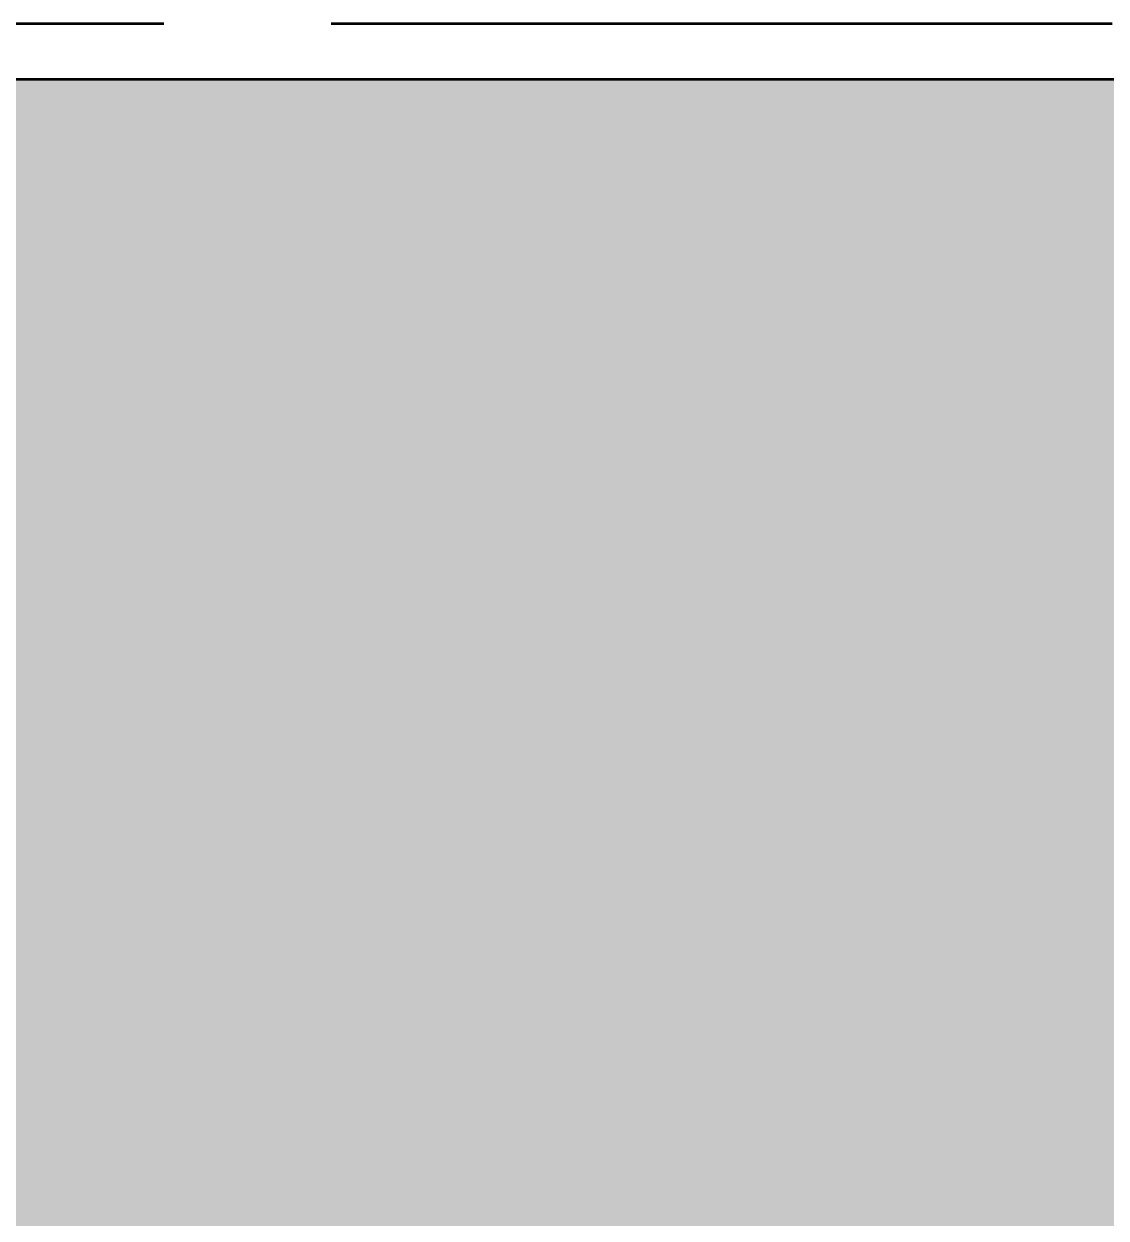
# Model space of a CAD drawing. Header units: millimetres. Extents: x -2997 to 67973, y -4267 to 4574.
# Drawn here: x 1877 to 2561, y 1270 to 2025 of the extents above; entities that cross this region are included whole.
import ezdxf

# ---------------------------------------------------------------- set-up
doc = ezdxf.new("R2010")
doc.units = ezdxf.units.MM
doc.linetypes.add('DASH_494_106', pattern=[599.722222, 493.888889, -105.833333])
for name, color, linetype in [('GEOFAB', 5, 'Continuous'), ('MODULE_ART', 7, 'Continuous'), ('TANK', 7, 'Continuous')]:
    doc.layers.add(name, color=color, linetype=linetype)

# ---------------------------------------------------------------- blocks, each defined once
blk = doc.blocks.new('atlancube_face')
at = {"true_color": 0x000000}
blk.add_solid([(-1.79, -1.79), (1151.79, -1.79), (-1.79, 781.79), (1151.79, 781.79)], dxfattribs=at)

msp = doc.modelspace()

# ---------------------------------------------------------------- linework, layer by layer
at = {"layer": 'GEOFAB', "color": 5, "linetype": 'DASH_494_106', "lineweight": 53}
msp.add_lwpolyline([(-35.28, -35.28), (66735.28, -35.28), (66735.28, 2025.28), (-35.28, 2025.28)], close=True, dxfattribs=at)
at = {"layer": 'TANK', "lineweight": 53}
msp.add_lwpolyline([(0, 0), (66700, 0), (66700, 1990), (0, 1990)], close=True, dxfattribs=at)

# ---------------------------------------------------------------- block references
at = {"layer": 'MODULE_ART', "yscale": 0.5512820512820513}
for p in [(1150, 1560), (2300, 1560)]:
    msp.add_blockref('atlancube_face', p, dxfattribs=at)
at = {"layer": 'MODULE_ART'}
for p in [(1150, 780), (2300, 780)]:
    msp.add_blockref('atlancube_face', p, dxfattribs=at)

doc.saveas('drawing.dxf')
